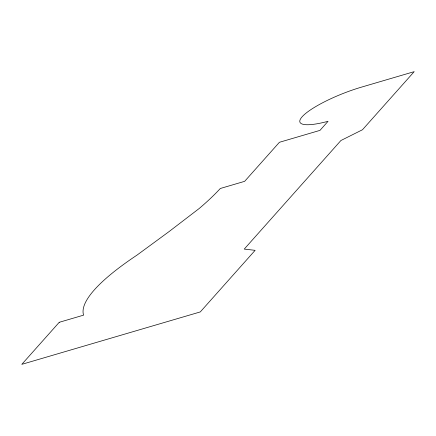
<?xml version="1.0" encoding="UTF-8"?>
<svg xmlns="http://www.w3.org/2000/svg" width="436" height="436" viewBox="0 0 436 436"><rect width="100%" height="100%" fill="white"/><g stroke="black" fill="none" stroke-linecap="round" stroke-linejoin="round"><path stroke-width="0.65" d="M59.236 322.302L21.8 364.349L200.293 311.925L255.125 250.335L244.247 249.092L340.914 140.512L362.485 129.743L414.2 71.651L361.466 87.14A50.353 10.813 -21.6 0 0 302.851 115.998A50.353 10.813 -21.6 0 0 328.057 121.301L319.975 130.38L279.405 142.294L244.645 181.338L220.305 188.488A388.193 83.358 -21.6 0 1 199.198 208.495L169.059 231.592L137.051 255.082A242.721 52.118 -21.6 0 0 83.576 315.152L59.236 322.302"/></g></svg>
